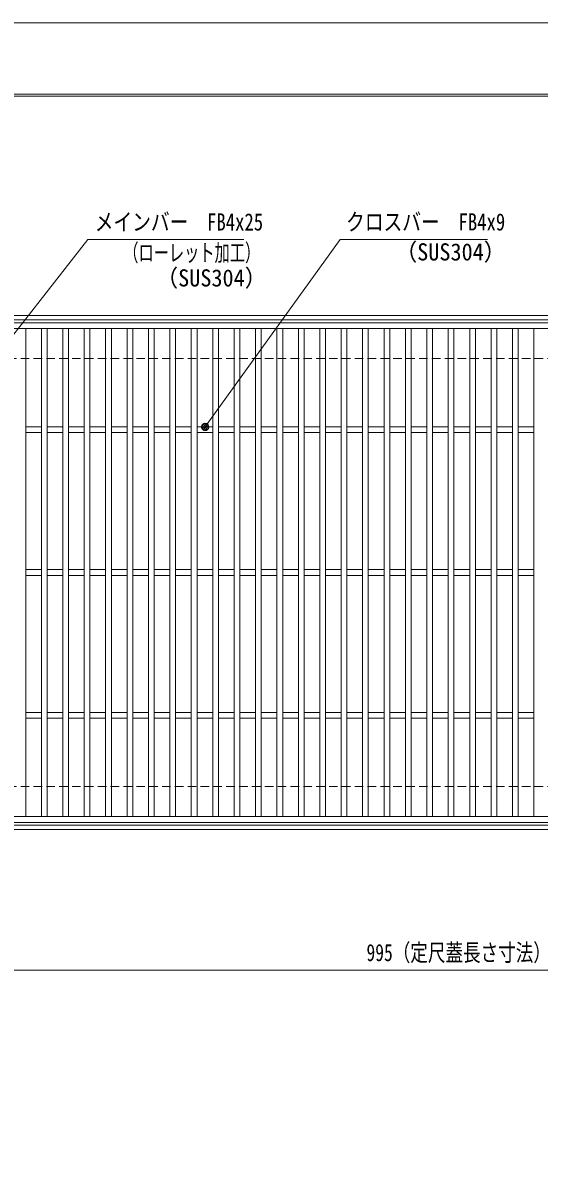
# Model space of a CAD drawing. Units: millimetres, scale not verified. Extents: x -1050 to 1050, y -742 to 742.
# Drawn here: x -593 to -231, y -58 to 742 of the extents above; entities that cross this region are included whole.
import ezdxf
from ezdxf.enums import TextEntityAlignment as Align

# ---------------------------------------------------------------- set-up
doc = ezdxf.new("R2010")
doc.units = ezdxf.units.MM
doc.header["$LTSCALE"] = 5
doc.linetypes.add('DASHED1', pattern=[1.8, 1.2, -0.6])
for name, color, linetype, lineweight in [('0-0_7-図\u3000枠', 4, 'Continuous', 9), ('0-1_寸法注釈', 2, 'Continuous', 9), ('0-4_0', 2, 'Continuous', 9), ('0-5_DEFPOINTS', 134, 'Continuous', 9), ('0-6_枠', 7, 'Continuous', 9), ('0-7_蓋', 5, 'Continuous', 9), ('0-A_溝開口', 4, 'DASHED1', 9)]:
    doc.layers.add(name, color=color, linetype=linetype, lineweight=lineweight)
doc.styles.add('ＭＳ ゴシック', font='')
doc.styles.get('ＭＳ ゴシック').set_extended_font_data('MS Gothic')

# ---------------------------------------------------------------- blocks, each defined once
blk = doc.blocks.new('_Dot')
at = {"layer": '0-4_0'}
for p, q in [((-2.5, 0), (-5, 0)), ((2.445, 0.5), (-2.445, 0.5)), ((1.997, 1.5), (-1.997, 1.5)), ((2.289, -0.995), (-2.289, -0.995)), ((1.499, -1.995), (-1.499, -1.995))]:
    blk.add_line(p, q, dxfattribs=at)
for points in [[(2.5, 0), (2.48, 0.313), (2.421, 0.622), (2.324, 0.92), (2.191, 1.204), (2.023, 1.469), (1.822, 1.711), (1.594, 1.926), (1.34, 2.111), (1.064, 2.262), (0.773, 2.378), (0.468, 2.456), (0.157, 2.495), (-0.157, 2.495), (-0.468, 2.456), (-0.773, 2.378), (-1.064, 2.262), (-1.34, 2.111), (-1.594, 1.926), (-1.822, 1.711), (-2.023, 1.469), (-2.191, 1.204), (-2.324, 0.92), (-2.421, 0.622), (-2.48, 0.313), (-2.5, 0), (0, 0)], [(-2.5, 0), (-2.48, -0.313), (-2.421, -0.622), (-2.324, -0.92), (-2.191, -1.204), (-2.023, -1.469), (-1.822, -1.711), (-1.594, -1.926), (-1.34, -2.111), (-1.064, -2.262), (-0.773, -2.378), (-0.468, -2.456), (-0.157, -2.495), (0.157, -2.495), (0.468, -2.456), (0.773, -2.378), (1.064, -2.262), (1.34, -2.111), (1.594, -1.926), (1.822, -1.711), (2.023, -1.469), (2.191, -1.204), (2.324, -0.92), (2.421, -0.622), (2.48, -0.313), (2.5, 0), (0, 0)]]:
    blk.add_lwpolyline(points, close=True, dxfattribs=at)

msp = doc.modelspace()

# ---------------------------------------------------------------- linework, layer by layer
at = {"layer": '0-0_7-図\u3000枠'}
msp.add_line((-973.75, 691.25), (998.75, 691.25), dxfattribs=at)
msp.add_lwpolyline([(-975, 692.5), (1000, 692.5), (1000, -692.5)], dxfattribs=at)
at = {"layer": '0-1_寸法注釈'}
msp.add_line((-785.45, 78.953), (199.55, 78.953), dxfattribs=at)
for points in [[(-438.147, 590.749), (-547.371, 590.749), (-620.328, 497.704)], [(-267.513, 590.749), (-370.72, 590.749), (-464.679, 460.284)]]:
    msp.add_lwpolyline(points, dxfattribs=at)
at = {"layer": '0-5_DEFPOINTS'}
msp.add_lwpolyline([(-1050, -742.5), (-1050, 742.5), (1050, 742.5), (1050, -742.5)], close=True, dxfattribs=at)
at = {"layer": '0-6_枠'}
for p, q in [((-795.45, 537.475), (409.55, 537.475)), ((-792.45, 534.475), (407.714, 534.475)), ((-795.45, 177.475), (409.55, 177.475)), ((-792.45, 180.475), (411.386, 180.475))]:
    msp.add_line(p, q, dxfattribs=at)
at = {"layer": '0-7_蓋'}
for p, q in [((204.55, 532.475), (-790.45, 532.475)), ((204.55, 528.475), (-790.45, 528.475)), ((-590.95, 528.475), (-590.95, 186.475)), ((-579.95, 528.475), (-579.95, 186.475)), ((-575.95, 528.475), (-575.95, 186.475)), ((-564.95, 528.475), (-564.95, 186.475)), ((-560.95, 528.475), (-560.95, 186.475)), ((-549.95, 528.475), (-549.95, 186.475)), ((-545.95, 528.475), (-545.95, 186.475)), ((-534.95, 528.475), (-534.95, 186.475)), ((-530.95, 528.475), (-530.95, 186.475)), ((-519.95, 528.475), (-519.95, 186.475)), ((-515.95, 528.475), (-515.95, 186.475)), ((-504.95, 528.475), (-504.95, 186.475)), ((-500.95, 528.475), (-500.95, 186.475)), ((-489.95, 528.475), (-489.95, 186.475)), ((-485.95, 528.475), (-485.95, 186.475)), ((-474.95, 528.475), (-474.95, 186.475)), ((-470.95, 528.475), (-470.95, 186.475)), ((-459.95, 528.475), (-459.95, 186.475)), ((-455.95, 528.475), (-455.95, 186.475)), ((-444.95, 528.475), (-444.95, 186.475)), ((-440.95, 528.475), (-440.95, 186.475)), ((-429.95, 528.475), (-429.95, 186.475)), ((-425.95, 528.475), (-425.95, 186.475)), ((-414.95, 528.475), (-414.95, 186.475)), ((-410.95, 528.475), (-410.95, 186.475)), ((-399.95, 528.475), (-399.95, 186.475)), ((-395.95, 528.475), (-395.95, 186.475)), ((-384.95, 528.475), (-384.95, 186.475)), ((-380.95, 528.475), (-380.95, 186.475)), ((-369.95, 528.475), (-369.95, 186.475)), ((-365.95, 528.475), (-365.95, 186.475)), ((-354.95, 528.475), (-354.95, 186.475)), ((-350.95, 528.475), (-350.95, 186.475)), ((-339.95, 528.475), (-339.95, 186.475)), ((-335.95, 528.475), (-335.95, 186.475)), ((-324.95, 528.475), (-324.95, 186.475)), ((-320.95, 528.475), (-320.95, 186.475)), ((-309.95, 528.475), (-309.95, 186.475)), ((-305.95, 528.475), (-305.95, 186.475)), ((-294.95, 528.475), (-294.95, 186.475)), ((-290.95, 528.475), (-290.95, 186.475)), ((-279.95, 528.475), (-279.95, 186.475)), ((-275.95, 528.475), (-275.95, 186.475)), ((-264.95, 528.475), (-264.95, 186.475)), ((-260.95, 528.475), (-260.95, 186.475)), ((-249.95, 528.475), (-249.95, 186.475)), ((-245.95, 528.475), (-245.95, 186.475)), ((-234.95, 528.475), (-234.95, 186.475)), ((-579.95, 459.475), (-590.95, 459.475)), ((-564.95, 459.475), (-575.95, 459.475)), ((-549.95, 459.475), (-560.95, 459.475)), ((-534.95, 459.475), (-545.95, 459.475)), ((-519.95, 459.475), (-530.95, 459.475)), ((-504.95, 459.475), (-515.95, 459.475)), ((-489.95, 459.475), (-500.95, 459.475)), ((-474.95, 459.475), (-485.95, 459.475)), ((-459.95, 459.475), (-470.95, 459.475)), ((-444.95, 459.475), (-455.95, 459.475)), ((-429.95, 459.475), (-440.95, 459.475)), ((-414.95, 459.475), (-425.95, 459.475)), ((-399.95, 459.475), (-410.95, 459.475)), ((-384.95, 459.475), (-395.95, 459.475)), ((-369.95, 459.475), (-380.95, 459.475)), ((-354.95, 459.475), (-365.95, 459.475)), ((-339.95, 459.475), (-350.95, 459.475)), ((-324.95, 459.475), (-335.95, 459.475)), ((-309.95, 459.475), (-320.95, 459.475)), ((-294.95, 459.475), (-305.95, 459.475)), ((-279.95, 459.475), (-290.95, 459.475)), ((-264.95, 459.475), (-275.95, 459.475)), ((-249.95, 459.475), (-260.95, 459.475)), ((-234.95, 459.475), (-245.95, 459.475)), ((-579.95, 455.475), (-590.95, 455.475)), ((-564.95, 455.475), (-575.95, 455.475)), ((-549.95, 455.475), (-560.95, 455.475)), ((-534.95, 455.475), (-545.95, 455.475)), ((-519.95, 455.475), (-530.95, 455.475)), ((-504.95, 455.475), (-515.95, 455.475)), ((-489.95, 455.475), (-500.95, 455.475)), ((-474.95, 455.475), (-485.95, 455.475)), ((-459.95, 455.475), (-470.95, 455.475)), ((-444.95, 455.475), (-455.95, 455.475)), ((-429.95, 455.475), (-440.95, 455.475)), ((-414.95, 455.475), (-425.95, 455.475)), ((-399.95, 455.475), (-410.95, 455.475)), ((-384.95, 455.475), (-395.95, 455.475)), ((-369.95, 455.475), (-380.95, 455.475)), ((-354.95, 455.475), (-365.95, 455.475)), ((-339.95, 455.475), (-350.95, 455.475)), ((-324.95, 455.475), (-335.95, 455.475)), ((-309.95, 455.475), (-320.95, 455.475)), ((-294.95, 455.475), (-305.95, 455.475)), ((-279.95, 455.475), (-290.95, 455.475)), ((-264.95, 455.475), (-275.95, 455.475)), ((-249.95, 455.475), (-260.95, 455.475)), ((-234.95, 455.475), (-245.95, 455.475)), ((-579.95, 359.475), (-590.95, 359.475)), ((-579.95, 355.475), (-590.95, 355.475)), ((-564.95, 359.475), (-575.95, 359.475)), ((-564.95, 355.475), (-575.95, 355.475)), ((-549.95, 359.475), (-560.95, 359.475)), ((-549.95, 355.475), (-560.95, 355.475)), ((-534.95, 359.475), (-545.95, 359.475)), ((-534.95, 355.475), (-545.95, 355.475)), ((-519.95, 359.475), (-530.95, 359.475)), ((-519.95, 355.475), (-530.95, 355.475)), ((-504.95, 359.475), (-515.95, 359.475)), ((-504.95, 355.475), (-515.95, 355.475)), ((-489.95, 359.475), (-500.95, 359.475)), ((-489.95, 355.475), (-500.95, 355.475)), ((-474.95, 359.475), (-485.95, 359.475)), ((-474.95, 355.475), (-485.95, 355.475)), ((-459.95, 359.475), (-470.95, 359.475)), ((-459.95, 355.475), (-470.95, 355.475)), ((-444.95, 359.475), (-455.95, 359.475)), ((-444.95, 355.475), (-455.95, 355.475)), ((-429.95, 359.475), (-440.95, 359.475)), ((-429.95, 355.475), (-440.95, 355.475)), ((-414.95, 359.475), (-425.95, 359.475)), ((-414.95, 355.475), (-425.95, 355.475)), ((-399.95, 359.475), (-410.95, 359.475)), ((-399.95, 355.475), (-410.95, 355.475)), ((-384.95, 359.475), (-395.95, 359.475)), ((-384.95, 355.475), (-395.95, 355.475)), ((-369.95, 359.475), (-380.95, 359.475)), ((-369.95, 355.475), (-380.95, 355.475)), ((-354.95, 359.475), (-365.95, 359.475)), ((-354.95, 355.475), (-365.95, 355.475)), ((-339.95, 359.475), (-350.95, 359.475)), ((-339.95, 355.475), (-350.95, 355.475)), ((-324.95, 359.475), (-335.95, 359.475)), ((-324.95, 355.475), (-335.95, 355.475)), ((-309.95, 359.475), (-320.95, 359.475)), ((-309.95, 355.475), (-320.95, 355.475)), ((-294.95, 359.475), (-305.95, 359.475)), ((-294.95, 355.475), (-305.95, 355.475)), ((-279.95, 359.475), (-290.95, 359.475)), ((-279.95, 355.475), (-290.95, 355.475)), ((-264.95, 359.475), (-275.95, 359.475)), ((-264.95, 355.475), (-275.95, 355.475)), ((-249.95, 359.475), (-260.95, 359.475)), ((-249.95, 355.475), (-260.95, 355.475)), ((-234.95, 359.475), (-245.95, 359.475)), ((-234.95, 355.475), (-245.95, 355.475)), ((-579.95, 259.475), (-590.95, 259.475)), ((-564.95, 259.475), (-575.95, 259.475)), ((-549.95, 259.475), (-560.95, 259.475)), ((-534.95, 259.475), (-545.95, 259.475)), ((-519.95, 259.475), (-530.95, 259.475)), ((-504.95, 259.475), (-515.95, 259.475)), ((-489.95, 259.475), (-500.95, 259.475)), ((-474.95, 259.475), (-485.95, 259.475)), ((-459.95, 259.475), (-470.95, 259.475)), ((-444.95, 259.475), (-455.95, 259.475)), ((-429.95, 259.475), (-440.95, 259.475)), ((-414.95, 259.475), (-425.95, 259.475)), ((-399.95, 259.475), (-410.95, 259.475)), ((-384.95, 259.475), (-395.95, 259.475)), ((-369.95, 259.475), (-380.95, 259.475)), ((-354.95, 259.475), (-365.95, 259.475)), ((-339.95, 259.475), (-350.95, 259.475)), ((-324.95, 259.475), (-335.95, 259.475)), ((-309.95, 259.475), (-320.95, 259.475)), ((-294.95, 259.475), (-305.95, 259.475)), ((-279.95, 259.475), (-290.95, 259.475)), ((-264.95, 259.475), (-275.95, 259.475)), ((-249.95, 259.475), (-260.95, 259.475)), ((-234.95, 259.475), (-245.95, 259.475)), ((-579.95, 255.475), (-590.95, 255.475)), ((-564.95, 255.475), (-575.95, 255.475)), ((-549.95, 255.475), (-560.95, 255.475)), ((-534.95, 255.475), (-545.95, 255.475)), ((-519.95, 255.475), (-530.95, 255.475)), ((-504.95, 255.475), (-515.95, 255.475)), ((-489.95, 255.475), (-500.95, 255.475)), ((-474.95, 255.475), (-485.95, 255.475)), ((-459.95, 255.475), (-470.95, 255.475)), ((-444.95, 255.475), (-455.95, 255.475)), ((-429.95, 255.475), (-440.95, 255.475)), ((-414.95, 255.475), (-425.95, 255.475)), ((-399.95, 255.475), (-410.95, 255.475)), ((-384.95, 255.475), (-395.95, 255.475)), ((-369.95, 255.475), (-380.95, 255.475)), ((-354.95, 255.475), (-365.95, 255.475)), ((-339.95, 255.475), (-350.95, 255.475)), ((-324.95, 255.475), (-335.95, 255.475)), ((-309.95, 255.475), (-320.95, 255.475)), ((-294.95, 255.475), (-305.95, 255.475)), ((-279.95, 255.475), (-290.95, 255.475)), ((-264.95, 255.475), (-275.95, 255.475)), ((-249.95, 255.475), (-260.95, 255.475)), ((-234.95, 255.475), (-245.95, 255.475)), ((-790.45, 186.475), (204.55, 186.475)), ((-790.45, 182.475), (204.55, 182.475))]:
    msp.add_line(p, q, dxfattribs=at)
at = {"layer": '0-A_溝開口'}
for p, q in [((-765.45, 507.475), (204.55, 507.475)), ((-765.45, 207.475), (204.55, 207.475))]:
    msp.add_line(p, q, dxfattribs=at)

# ---------------------------------------------------------------- block references
at = {"layer": '0-1_寸法注釈', "rotation": 233.95117}
msp.add_blockref('_Dot', (-465.268, 459.475), dxfattribs=at)

# ---------------------------------------------------------------- texts
at = {"layer": '0-1_寸法注釈', "color": 7, "style": 'ＭＳ ゴシック'}
for s, height, width, p in [('メインバー\u3000FB4x25', 12.02, 0.8, (-542.594, 593.436)), ('クロスバー\u3000FB4x9', 12.03, 0.8, (-366.554, 593.436)), ('（ローレット加工）', 12.02, 0.65, (-522.589, 571.881)), ('（SUS304）', 12.02, 0.95, (-332.281, 572.443)), ('（SUS304）', 12.02, 0.95, (-499.742, 554.216)), ('995（定尺蓋長さ寸法）', 12.03, 0.75, (-352.249, 81.64))]:
    msp.add_text(s, height=height, dxfattribs=dict(at, width=width)).set_placement(p, align=Align.BOTTOM_LEFT)

doc.saveas('drawing.dxf')
